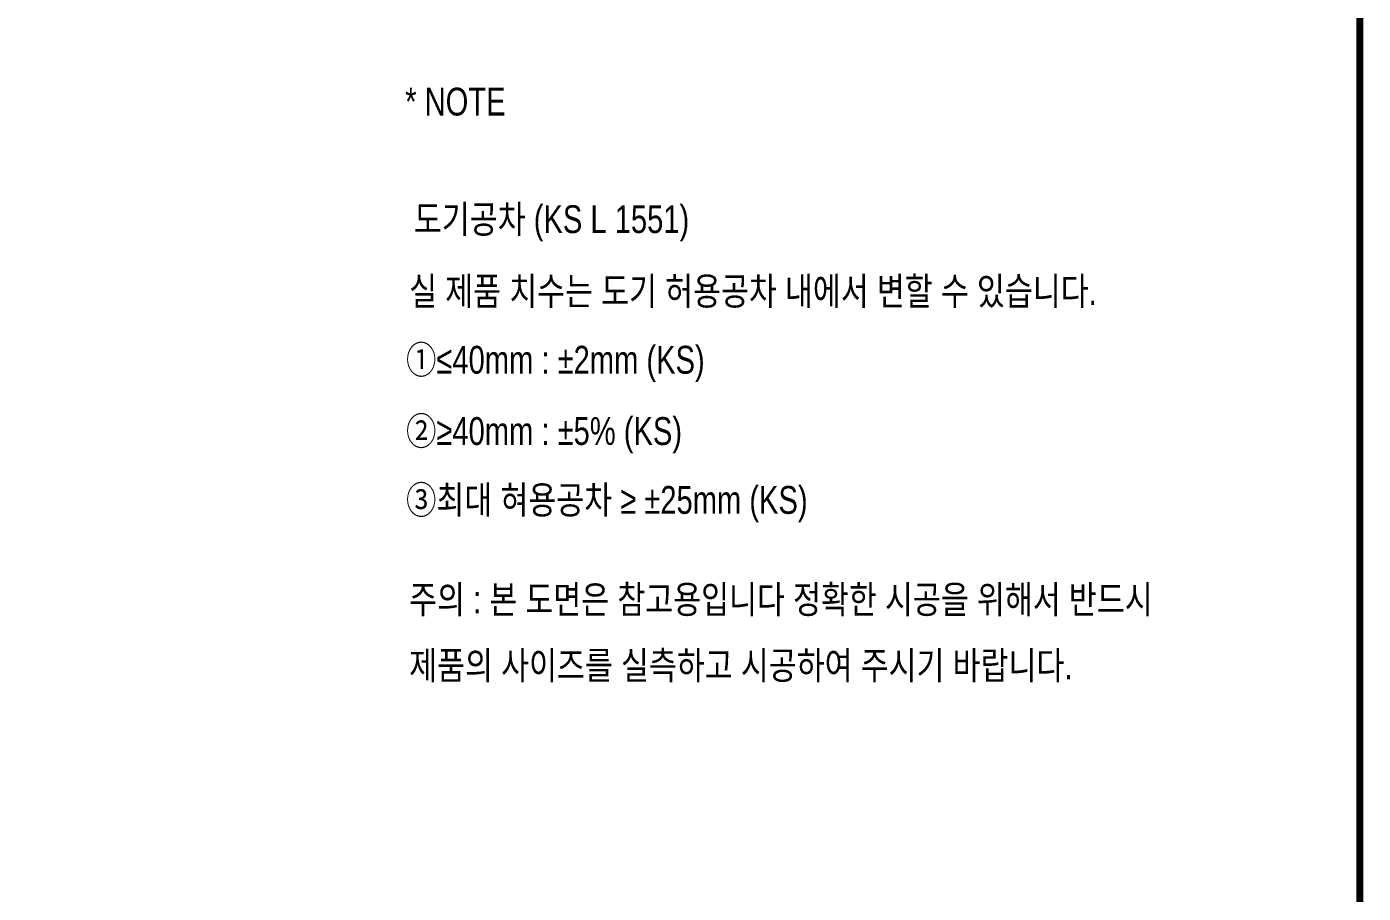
# Model space of a CAD drawing. Header units: millimetres. Extents: x -8699 to 14519, y -2727 to 7848.
# Drawn here: x 1926 to 3846, y -1327 to -81 of the extents above; entities that cross this region are included whole.
import ezdxf

# ---------------------------------------------------------------- set-up
doc = ezdxf.new("R2010")
doc.units = ezdxf.units.MM
doc.layers.add('Def', color=7, linetype='Continuous')
doc.styles.add('굴림', font='', dxfattribs={"height": 3.2})
doc.styles.get('굴림').set_extended_font_data('Gulim')

msp = doc.modelspace()

# ---------------------------------------------------------------- linework, layer by layer
at = {"layer": 'Def', "const_width": 9.9}
msp.add_lwpolyline([(10, -2722.4), (3841.3, -2722.4), (3841.3, 10), (10, 10)], close=True, dxfattribs=at)

# ---------------------------------------------------------------- texts
at = {"color": 3, "style": '굴림', "width": 0.8}
for s, p in [('* NOTE', (2469.5, -208.8)), ('도기공차 (KS L 1551)', (2482, -377.8)), ('실 제품 치수는 도기 허용공차 내에서 변할 수 있습니다.', (2475.2, -481.2)), ('①≤40mm : ±2mm (KS)', (2470.7, -579.9)), ('②≥40mm : ±5%%% (KS)', (2470.7, -682.4)), ('③최대 혀용공차 ≥ ±25mm (KS)', (2470.7, -781.4)), ('주의 : 본 도면은 참고용입니다 정확한 시공을 위해서 반드시', (2475.2, -924.4)), ('제품의 사이즈를 실측하고 시공하여 주시기 바랍니다.', (2475.2, -1019.2))]:
    msp.add_text(s, height=40, dxfattribs=at).set_placement(p)

doc.saveas('drawing.dxf')
